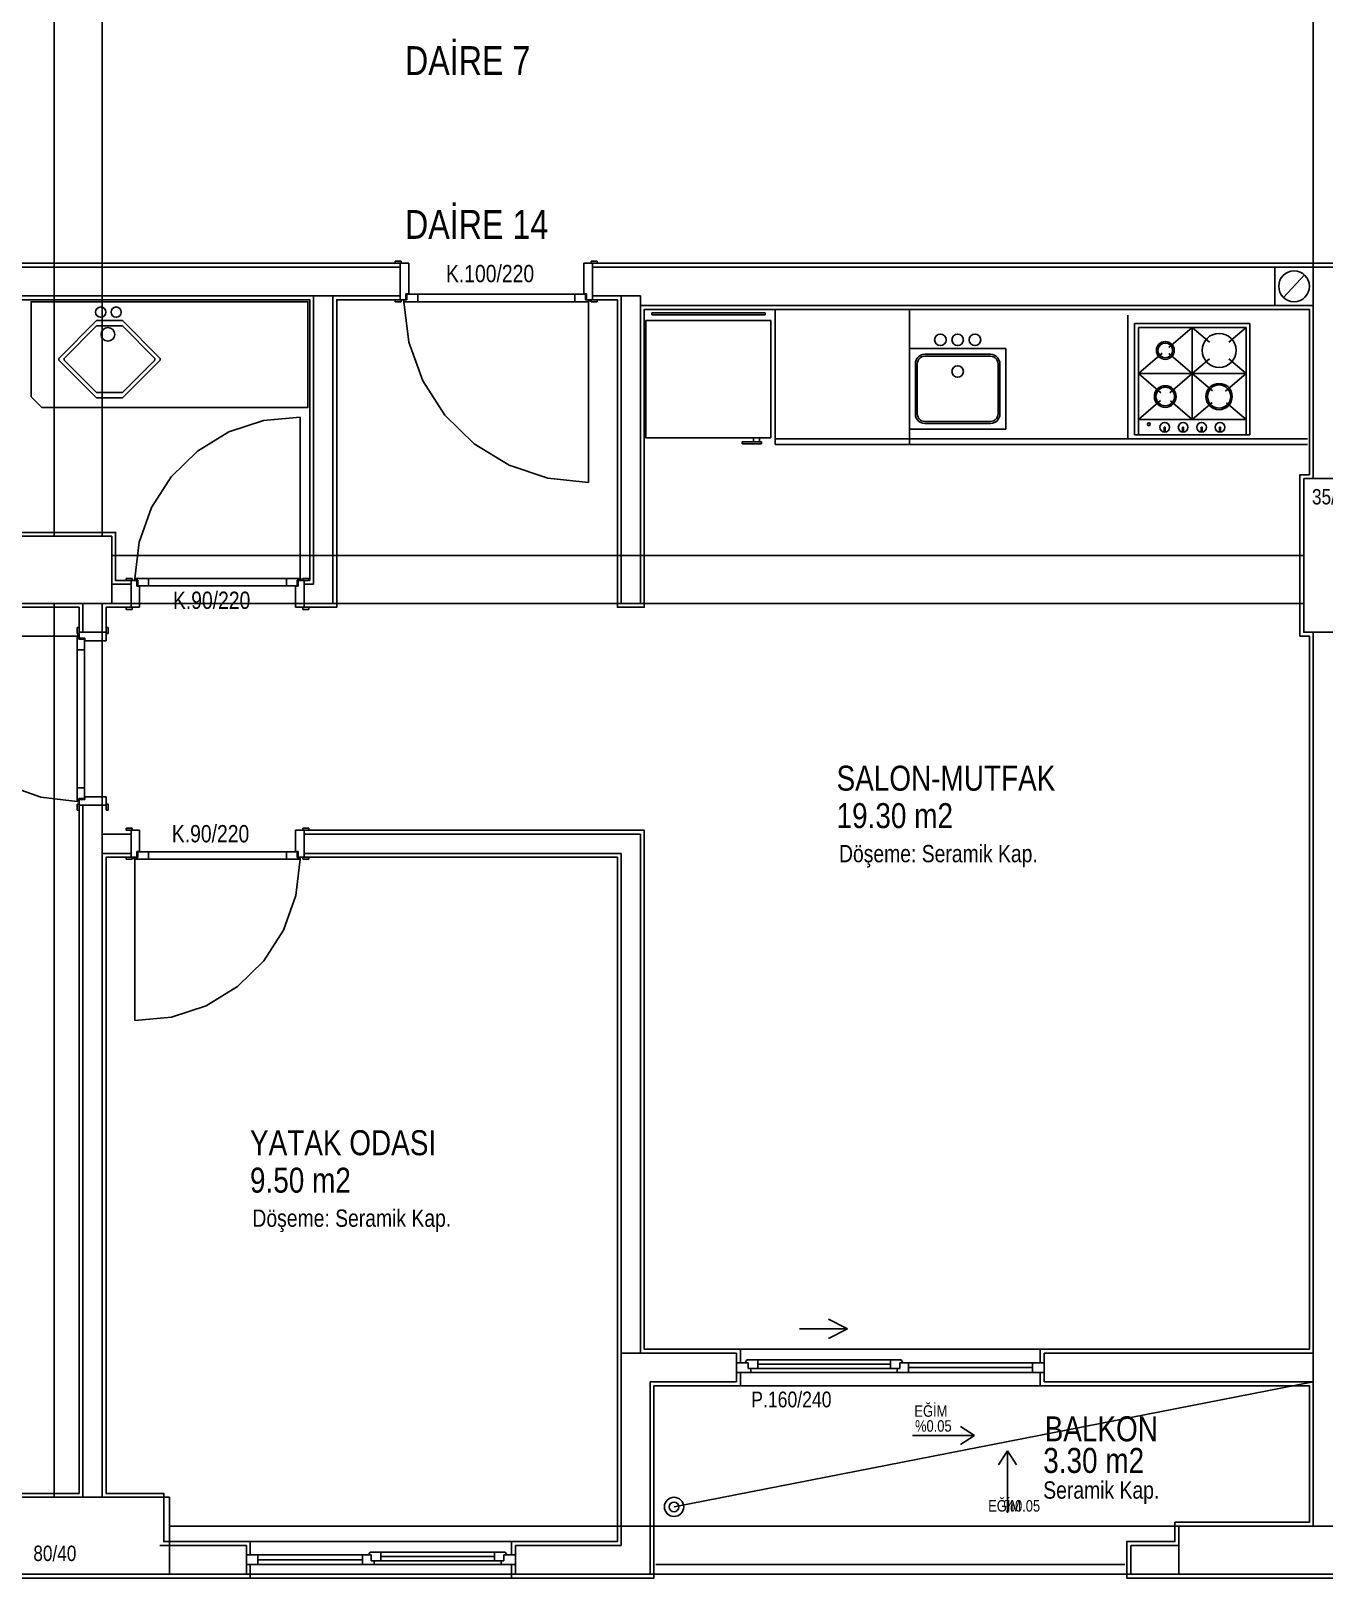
# Model space of a CAD drawing. Header units: centimetres. Extents: x 0 to 12847, y -30 to 2970.
# Drawn here: x 2262.3 to 2430.4, y 1155.7 to 1356.9 of the extents above; entities that cross this region are included whole.
import ezdxf

# ---------------------------------------------------------------- set-up
doc = ezdxf.new("R2010")
doc.units = ezdxf.units.CM
doc.layers.add('SCOTT-MIMARI', color=8, linetype='CONTINUOUS')
doc.styles.get("Standard").update_dxf_attribs({"font": 'arial.ttf', "width": 0.8})

msp = doc.modelspace()

# ---------------------------------------------------------------- linework, layer by layer
at = {"layer": 'SCOTT-MIMARI'}
for p, q in [((2309.66, 1327), (2309.66, 1326.72)), ((2310.44, 1327), (2309.66, 1327)), ((2309.66, 1326.72), (2310.44, 1326.72)), ((2311.42, 1326.72), (2310.3, 1326.72)), ((2310.3, 1321.97), (2310.3, 1326.72)), ((2310.44, 1326.72), (2310.44, 1327)), ((2311.42, 1322.72), (2311.42, 1326.72)), ((2334.17, 1326.72), (2335.3, 1326.72)), ((2334.17, 1322.72), (2334.17, 1326.72)), ((2335.16, 1326.72), (2335.16, 1327)), ((2335.16, 1327), (2335.94, 1327)), ((2335.94, 1326.72), (2335.16, 1326.72)), ((2335.3, 1321.97), (2335.3, 1326.72)), ((2335.94, 1327), (2335.94, 1326.72)), ((2311.05, 1321.97), (2311.05, 1322.72)), ((2311.05, 1322.72), (2311.42, 1322.72)), ((2334.42, 1322.68), (2311.18, 1322.68)), ((2311.18, 1322.68), (2311.18, 1321.95)), ((2312.58, 1321.72), (2312.58, 1322.68)), ((2333.01, 1321.72), (2333.01, 1322.68)), ((2334.55, 1322.72), (2334.17, 1322.72)), ((2334.42, 1322.68), (2334.42, 1321.95)), ((2334.55, 1321.97), (2334.55, 1322.72)), ((2309.67, 1321.97), (2310.44, 1321.97)), ((2309.67, 1321.72), (2309.67, 1321.97)), ((2310.44, 1321.72), (2309.67, 1321.72)), ((2310.3, 1321.97), (2311.05, 1321.97)), ((2310.44, 1321.97), (2310.44, 1321.72)), ((2310.8, 1321.97), (2310.8, 1321.72)), ((2311.18, 1321.95), (2310.8, 1321.95)), ((2310.8, 1321.72), (2334.8, 1321.72)), ((2334.42, 1321.95), (2334.8, 1321.95)), ((2335.3, 1321.97), (2334.55, 1321.97)), ((2334.8, 1321.97), (2334.8, 1321.72)), ((2334.8, 1298.22), (2334.8, 1321.72)), ((2335.92, 1321.97), (2335.16, 1321.97)), ((2335.16, 1321.97), (2335.16, 1321.72)), ((2335.16, 1321.72), (2335.92, 1321.72)), ((2335.92, 1321.72), (2335.92, 1321.97)), ((2357.77, 1320.25), (2343.02, 1320.25)), ((2343.02, 1320.25), (2343.02, 1320)), ((2343.02, 1320), (2357.77, 1320)), ((2357.77, 1320), (2357.77, 1320.25)), ((2342.27, 1304), (2342.27, 1319.25)), ((2342.27, 1319.25), (2358.52, 1319.25)), ((2358.52, 1319.25), (2358.52, 1304)), ((2405.8, 1318.88), (2405.8, 1304.38)), ((2405.8, 1318.88), (2420.8, 1318.88)), ((2406.3, 1318.38), (2420.3, 1318.38)), ((2406.3, 1318.38), (2406.3, 1304.38)), ((2410.26, 1315.77), (2413.3, 1318.38)), ((2413.3, 1318.38), (2415.55, 1316.46)), ((2413.3, 1318.38), (2413.3, 1306.38)), ((2418.06, 1316.46), (2420.3, 1318.38)), ((2420.3, 1318.38), (2420.3, 1306.38)), ((2376.55, 1305.13), (2376.55, 1315.63)), ((2376.55, 1315.63), (2389.05, 1315.63)), ((2378.55, 1314.88), (2387.05, 1314.88)), ((2378.55, 1314.63), (2387.05, 1314.63)), ((2389.05, 1305.13), (2389.05, 1315.63)), ((2409.41, 1315.04), (2406.3, 1312.38)), ((2413.3, 1312.38), (2410.25, 1315)), ((2415.55, 1314.3), (2413.3, 1312.38)), ((2420.3, 1312.38), (2418.06, 1314.3)), ((2377.3, 1307.13), (2377.3, 1313.63)), ((2377.55, 1307.13), (2377.55, 1313.63)), ((2388.05, 1307.13), (2388.05, 1313.63)), ((2388.3, 1307.13), (2388.3, 1313.63)), ((2406.3, 1312.38), (2409.23, 1309.88)), ((2406.3, 1312.38), (2420.3, 1312.38)), ((2413.3, 1312.38), (2410.38, 1309.87)), ((2413.3, 1312.38), (2415.92, 1310.14)), ((2420.3, 1312.38), (2417.65, 1310.1)), ((2409.19, 1308.85), (2406.3, 1306.38)), ((2410.46, 1308.82), (2413.3, 1306.38)), ((2415.88, 1308.59), (2413.3, 1306.38)), ((2417.75, 1308.57), (2420.3, 1306.38)), ((2297.3, 1306.71), (2297.3, 1285.72)), ((2387.05, 1306.13), (2378.55, 1306.13)), ((2387.05, 1305.88), (2378.55, 1305.88)), ((2406.3, 1306.38), (2420.3, 1306.38)), ((2420.3, 1306.38), (2420.3, 1304.38)), ((2356.27, 1304), (2356.27, 1303.5)), ((2357.02, 1304), (2357.02, 1303.5)), ((2389.05, 1305.13), (2376.55, 1305.13)), ((2405.8, 1304.38), (2420.8, 1304.38)), ((2409.79, 1305.38), (2409.66, 1305.38)), ((2409.66, 1305.38), (2409.66, 1304.76)), ((2409.79, 1304.76), (2409.79, 1305.38)), ((2412.19, 1305.38), (2412.06, 1305.38)), ((2412.06, 1305.38), (2412.06, 1304.76)), ((2412.19, 1304.76), (2412.19, 1305.38)), ((2414.59, 1305.38), (2414.45, 1305.38)), ((2414.45, 1305.38), (2414.45, 1304.76)), ((2414.59, 1304.76), (2414.59, 1305.38)), ((2416.98, 1305.38), (2416.85, 1305.38)), ((2416.85, 1305.38), (2416.85, 1304.76)), ((2416.98, 1304.76), (2416.98, 1305.38)), ((2354.77, 1303.5), (2354.77, 1303.25)), ((2357.27, 1303.5), (2354.77, 1303.5)), ((2354.77, 1303.25), (2357.27, 1303.25)), ((2357.27, 1303.25), (2357.27, 1303.5)), ((2359.05, 1303.13), (2428.3, 1303.13)), ((2275.44, 1285.71), (2274.67, 1285.71)), ((2274.67, 1285.71), (2274.67, 1285.47)), ((2274.67, 1285.47), (2275.44, 1285.47)), ((2275.3, 1285.47), (2276.05, 1285.47)), ((2275.3, 1285.47), (2275.3, 1281.97)), ((2275.44, 1285.47), (2275.44, 1285.71)), ((2275.8, 1285.72), (2297.3, 1285.72)), ((2275.8, 1285.47), (2275.8, 1285.72)), ((2276.18, 1285.48), (2275.8, 1285.48)), ((2276.05, 1285.47), (2276.05, 1284.72)), ((2276.05, 1284.72), (2276.42, 1284.72)), ((2276.18, 1284.75), (2276.18, 1285.48)), ((2296.92, 1284.75), (2276.18, 1284.75)), ((2276.42, 1284.72), (2276.42, 1281.97)), ((2277.58, 1285.72), (2277.58, 1284.75)), ((2295.51, 1285.72), (2295.51, 1284.75)), ((2297.05, 1284.72), (2296.67, 1284.72)), ((2296.67, 1284.72), (2296.67, 1281.97)), ((2296.92, 1285.48), (2297.3, 1285.48)), ((2296.92, 1284.75), (2296.92, 1285.48)), ((2297.05, 1285.47), (2297.05, 1284.72)), ((2297.8, 1285.47), (2297.05, 1285.47)), ((2297.3, 1285.47), (2297.3, 1285.72)), ((2297.66, 1285.71), (2298.42, 1285.71)), ((2297.66, 1285.47), (2297.66, 1285.71)), ((2298.42, 1285.47), (2297.66, 1285.47)), ((2297.8, 1285.47), (2297.8, 1281.97)), ((2298.42, 1285.71), (2298.42, 1285.47)), ((2274.66, 1281.68), (2274.66, 1281.97)), ((2274.66, 1281.97), (2275.44, 1281.97)), ((2276.42, 1281.97), (2275.3, 1281.97)), ((2275.44, 1281.97), (2275.44, 1281.68)), ((2296.67, 1281.97), (2297.8, 1281.97)), ((2297.66, 1281.97), (2297.66, 1281.68)), ((2298.44, 1281.97), (2297.66, 1281.97)), ((2298.44, 1281.68), (2298.44, 1281.97)), ((2275.44, 1281.68), (2274.66, 1281.68)), ((2297.66, 1281.68), (2298.44, 1281.68)), ((2247.3, 1278.22), (2268.3, 1278.22)), ((2268.3, 1278.58), (2268.3, 1279.34)), ((2268.3, 1279.34), (2268.55, 1279.34)), ((2268.55, 1278.58), (2268.3, 1278.58)), ((2268.3, 1256.72), (2268.3, 1278.22)), ((2268.55, 1278.22), (2268.3, 1278.22)), ((2268.53, 1277.84), (2268.53, 1278.22)), ((2269.26, 1277.84), (2268.53, 1277.84)), ((2268.55, 1279.34), (2268.55, 1278.58)), ((2268.55, 1278.72), (2272.05, 1278.72)), ((2268.55, 1278.72), (2268.55, 1277.97)), ((2268.55, 1277.97), (2269.3, 1277.97)), ((2269.26, 1277.84), (2269.26, 1257.1)), ((2269.3, 1277.97), (2269.3, 1277.59)), ((2272.34, 1279.35), (2272.05, 1279.35)), ((2272.05, 1279.35), (2272.05, 1278.58)), ((2272.05, 1277.59), (2272.05, 1278.72)), ((2272.05, 1278.58), (2272.34, 1278.58)), ((2272.34, 1278.58), (2272.34, 1279.35)), ((2268.3, 1276.43), (2269.26, 1276.43)), ((2269.3, 1277.59), (2272.05, 1277.59)), ((2268.3, 1258.5), (2269.26, 1258.5)), ((2268.55, 1256.72), (2268.3, 1256.72)), ((2268.3, 1256.36), (2268.3, 1255.59)), ((2268.55, 1256.36), (2268.3, 1256.36)), ((2268.3, 1255.59), (2268.55, 1255.59)), ((2269.26, 1257.1), (2268.53, 1257.1)), ((2268.53, 1257.1), (2268.53, 1256.72)), ((2268.55, 1256.22), (2268.55, 1256.97)), ((2268.55, 1256.97), (2269.3, 1256.97)), ((2268.55, 1255.59), (2268.55, 1256.36)), ((2268.55, 1256.22), (2272.05, 1256.22)), ((2269.3, 1257.34), (2272.05, 1257.34)), ((2269.3, 1256.97), (2269.3, 1257.34)), ((2272.05, 1257.34), (2272.05, 1256.22)), ((2272.05, 1256.36), (2272.34, 1256.36)), ((2272.05, 1255.58), (2272.05, 1256.36)), ((2272.34, 1255.58), (2272.05, 1255.58)), ((2272.34, 1256.36), (2272.34, 1255.58)), ((2274.66, 1253.25), (2274.66, 1252.97)), ((2275.44, 1253.25), (2274.66, 1253.25)), ((2274.66, 1252.97), (2275.44, 1252.97)), ((2276.42, 1252.97), (2275.3, 1252.97)), ((2275.3, 1249.47), (2275.3, 1252.97)), ((2275.44, 1252.97), (2275.44, 1253.25)), ((2276.42, 1250.22), (2276.42, 1252.97)), ((2296.67, 1252.97), (2297.8, 1252.97)), ((2296.67, 1250.22), (2296.67, 1252.97)), ((2297.66, 1252.97), (2297.66, 1253.25)), ((2297.66, 1253.25), (2298.44, 1253.25)), ((2298.44, 1252.97), (2297.66, 1252.97)), ((2297.8, 1249.47), (2297.8, 1252.97)), ((2298.44, 1253.25), (2298.44, 1252.97)), ((2276.05, 1250.22), (2276.42, 1250.22)), ((2276.05, 1249.47), (2276.05, 1250.22)), ((2276.18, 1250.18), (2296.92, 1250.18)), ((2276.18, 1250.18), (2276.18, 1249.45)), ((2277.58, 1249.22), (2277.58, 1250.18)), ((2295.51, 1249.22), (2295.51, 1250.18)), ((2297.05, 1250.22), (2296.67, 1250.22)), ((2296.92, 1250.18), (2296.92, 1249.45)), ((2297.05, 1249.47), (2297.05, 1250.22)), ((2274.67, 1249.47), (2275.44, 1249.47)), ((2274.67, 1249.22), (2274.67, 1249.47)), ((2275.44, 1249.22), (2274.67, 1249.22)), ((2275.3, 1249.47), (2276.05, 1249.47)), ((2275.44, 1249.47), (2275.44, 1249.22)), ((2275.8, 1249.47), (2275.8, 1249.22)), ((2276.18, 1249.45), (2275.8, 1249.45)), ((2297.3, 1249.22), (2275.8, 1249.22)), ((2275.8, 1228.22), (2275.8, 1249.22)), ((2296.92, 1249.45), (2297.3, 1249.45)), ((2297.8, 1249.47), (2297.05, 1249.47)), ((2297.3, 1249.47), (2297.3, 1249.22)), ((2298.42, 1249.47), (2297.66, 1249.47)), ((2297.66, 1249.47), (2297.66, 1249.22)), ((2297.66, 1249.22), (2298.42, 1249.22)), ((2298.42, 1249.22), (2298.42, 1249.47)), ((2354.05, 1183.72), (2355.55, 1183.72)), ((2355.39, 1184.09), (2356.8, 1184.09)), ((2355.55, 1182.97), (2355.55, 1183.72)), ((2374.05, 1184.09), (2356.8, 1184.09)), ((2356.8, 1182.97), (2356.8, 1184.09)), ((2356.8, 1183.53), (2374.05, 1183.53)), ((2375.46, 1184.09), (2374.05, 1184.09)), ((2374.05, 1182.97), (2374.05, 1184.09)), ((2375.3, 1183.72), (2376.42, 1183.72)), ((2375.3, 1182.97), (2375.3, 1183.72)), ((2391.3, 1183.72), (2376.42, 1183.72)), ((2376.42, 1182.47), (2376.42, 1183.72)), ((2391.3, 1183.72), (2392.71, 1183.72)), ((2392.55, 1182.47), (2392.55, 1183.72)), ((2394.05, 1183.72), (2392.55, 1183.72)), ((2355.92, 1182.47), (2354.05, 1182.47)), ((2355.55, 1182.97), (2356.8, 1182.97)), ((2355.92, 1182.47), (2355.92, 1182.97)), ((2374.05, 1182.97), (2356.8, 1182.97)), ((2375.3, 1182.97), (2374.05, 1182.97)), ((2374.92, 1182.97), (2374.92, 1182.47)), ((2376.8, 1182.47), (2374.92, 1182.47)), ((2376.42, 1183.09), (2392.55, 1183.09)), ((2376.8, 1182.47), (2394.05, 1182.47)), ((2306.39, 1159.09), (2307.8, 1159.09)), ((2307.8, 1159.09), (2322.55, 1159.09)), ((2307.8, 1157.97), (2307.8, 1159.09)), ((2323.96, 1159.09), (2322.55, 1159.09)), ((2322.55, 1157.97), (2322.55, 1159.09)), ((2290.3, 1158.72), (2291.8, 1158.72)), ((2305.05, 1157.47), (2290.3, 1157.47)), ((2293.05, 1158.72), (2291.64, 1158.72)), ((2291.8, 1157.47), (2291.8, 1158.72)), ((2305.42, 1158.09), (2291.8, 1158.09)), ((2293.05, 1158.72), (2305.42, 1158.72)), ((2305.05, 1157.47), (2306.92, 1157.47)), ((2306.55, 1158.72), (2305.42, 1158.72)), ((2305.42, 1157.47), (2305.42, 1158.72)), ((2306.55, 1157.97), (2306.55, 1158.72)), ((2306.55, 1157.97), (2307.8, 1157.97)), ((2306.92, 1157.97), (2306.92, 1157.47)), ((2322.55, 1158.53), (2307.8, 1158.53)), ((2307.8, 1157.97), (2322.55, 1157.97)), ((2323.8, 1157.97), (2322.55, 1157.97)), ((2323.42, 1157.47), (2323.42, 1157.97)), ((2323.42, 1157.47), (2325.3, 1157.47)), ((2325.3, 1158.72), (2323.8, 1158.72)), ((2323.8, 1157.97), (2323.8, 1158.72))]:
    msp.add_line(p, q, dxfattribs=at)
for points in [[(2265.3, 1291.22), (2265.3, 1393.72)], [(2271.55, 1291.22), (2271.55, 1393.72)], [(2429.05, 1298.72), (2429.05, 1386.22)], [(2310.3, 1326.72), (2094.05, 1326.72)], [(2310.3, 1326.22), (2094.05, 1326.22)], [(2310.3, 1322.47), (2310.3, 1326.22)], [(2335.3, 1326.72), (2526.55, 1326.72)], [(2526.55, 1326.22), (2335.3, 1326.22)], [(2335.3, 1322.47), (2335.3, 1326.22)], [(2429.05, 1321.22), (2429.05, 1326.22), (2424.05, 1326.22), (2424.05, 1321.22), (2429.05, 1321.22)], [(2427.91, 1325.19), (2425.19, 1322.25)], [(2310.3, 1322.47), (2094.05, 1322.47)], [(2299.05, 1284.97), (2299.05, 1322.47)], [(2301.55, 1282.47), (2301.55, 1322.47)], [(2341.55, 1322.47), (2335.3, 1322.47)], [(2341.55, 1322.47), (2341.55, 1282.47), (2339.05, 1282.47), (2339.05, 1322.47)], [(2429.05, 1298.72), (2429.05, 1322.47)], [(2297.8, 1285.47), (2298.55, 1285.47), (2298.55, 1321.97), (2210.8, 1321.97), (2210.8, 1285.47), (2252.3, 1285.47), (2252.3, 1291.72), (2273.3, 1291.72), (2273.3, 1285.47), (2275.3, 1285.47)], [(2298.3, 1307.97), (2263.69, 1307.97), (2262.3, 1309.36), (2262.3, 1321.72), (2298.3, 1321.72), (2298.3, 1307.97), (2298.3, 1307.97)], [(2310.3, 1321.97), (2302.05, 1321.97), (2302.05, 1281.97), (2297.8, 1281.97)], [(2334.8, 1298.22), (2329.5, 1298.75), (2324.46, 1300.46), (2319.93, 1303.24), (2316.13, 1306.96), (2313.25, 1311.43), (2311.45, 1316.44), (2310.8, 1321.72)], [(2335.03, 1321.82), (2334.88, 1321.82), (2335.03, 1321.82)], [(2393.55, 1183.72), (2393.55, 1185.47), (2428.55, 1185.47), (2428.55, 1278.22), (2427.3, 1278.22), (2427.3, 1299.22), (2428.55, 1299.22), (2428.55, 1320.72), (2342.05, 1320.72), (2342.05, 1281.97), (2338.55, 1281.97), (2338.55, 1321.97), (2335.3, 1321.97)], [(2341.55, 1321.22), (2429.05, 1321.22)], [(2359.05, 1303.13), (2359.05, 1320.72)], [(2376.55, 1303.13), (2376.55, 1320.72)], [(2404.95, 1319.97), (2404.95, 1303.88)], [(2265.93, 1314.13), (2265.93, 1314.35), (2270.83, 1319.25), (2274.18, 1319.25), (2279.08, 1314.35), (2279.08, 1314.13), (2274.18, 1309.22), (2270.83, 1309.22), (2265.93, 1314.13)], [(2266.6, 1314.13), (2266.6, 1314.35), (2270.83, 1318.58), (2274.18, 1318.58), (2278.41, 1314.35), (2278.41, 1314.13), (2274.18, 1309.89), (2270.83, 1309.89), (2266.6, 1314.13)], [(2420.8, 1318.88), (2420.8, 1304.38)], [(2378.55, 1314.88), (2378.27, 1314.85), (2378.01, 1314.76), (2377.77, 1314.61), (2377.57, 1314.41), (2377.42, 1314.17), (2377.33, 1313.91), (2377.3, 1313.63)], [(2378.55, 1314.63), (2378.33, 1314.61), (2378.11, 1314.53), (2377.92, 1314.41), (2377.77, 1314.25), (2377.65, 1314.06), (2377.57, 1313.85), (2377.55, 1313.63)], [(2388.3, 1313.63), (2388.27, 1313.91), (2388.17, 1314.17), (2388.03, 1314.41), (2387.83, 1314.61), (2387.59, 1314.76), (2387.33, 1314.85), (2387.05, 1314.88)], [(2388.05, 1313.63), (2388.02, 1313.85), (2387.95, 1314.06), (2387.83, 1314.25), (2387.67, 1314.41), (2387.48, 1314.53), (2387.27, 1314.61), (2387.05, 1314.63)], [(2275.8, 1285.72), (2276.36, 1290.45), (2277.96, 1294.94), (2280.54, 1298.96), (2283.95, 1302.29), (2288.02, 1304.77), (2292.55, 1306.27), (2297.3, 1306.71)], [(2377.3, 1307.13), (2377.33, 1306.85), (2377.42, 1306.59), (2377.57, 1306.35), (2377.77, 1306.15), (2378.01, 1306), (2378.27, 1305.91), (2378.55, 1305.88)], [(2377.55, 1307.13), (2377.57, 1306.91), (2377.65, 1306.7), (2377.77, 1306.51), (2377.92, 1306.35), (2378.11, 1306.23), (2378.33, 1306.16), (2378.55, 1306.13)], [(2387.05, 1306.13), (2387.27, 1306.16), (2387.48, 1306.23), (2387.67, 1306.35), (2387.83, 1306.51), (2387.95, 1306.7), (2388.02, 1306.91), (2388.05, 1307.13)], [(2387.05, 1305.88), (2387.33, 1305.91), (2387.59, 1306), (2387.83, 1306.15), (2388.03, 1306.35), (2388.17, 1306.59), (2388.27, 1306.85), (2388.3, 1307.13)], [(2358.52, 1304), (2342.27, 1304)], [(2359.05, 1303.88), (2428.3, 1303.88)], [(2427.8, 1298.72), (2436.55, 1298.72), (2436.55, 1278.72), (2427.8, 1278.72), (2427.8, 1298.72)], [(2252.8, 1291.22), (2272.8, 1291.22), (2272.8, 1282.47), (2252.8, 1282.47), (2252.8, 1291.22)], [(2272.8, 1288.72), (2427.8, 1288.72)], [(2272.8, 1284.97), (2275.3, 1284.97)], [(2275.3, 1284.97), (2275.3, 1282.47)], [(2297.53, 1285.61), (2297.38, 1285.61), (2297.53, 1285.61)], [(2297.8, 1284.97), (2299.05, 1284.97)], [(2297.8, 1284.97), (2297.8, 1282.47)], [(2268.55, 1278.72), (2268.55, 1281.97), (2204.55, 1281.97), (2204.55, 1160.47), (2220.8, 1160.47), (2220.8, 1158.72)], [(2265.3, 1166.22), (2265.3, 1282.47)], [(2269.05, 1282.47), (2269.05, 1278.72)], [(2271.55, 1166.22), (2271.55, 1282.47)], [(2271.55, 1282.47), (2271.55, 1278.72)], [(2275.3, 1281.97), (2272.05, 1281.97), (2272.05, 1278.72)], [(2272.8, 1282.47), (2427.8, 1282.47)], [(2272.8, 1282.47), (2275.3, 1282.47)], [(2297.8, 1282.47), (2301.55, 1282.47)], [(2268.3, 1256.72), (2263.56, 1257.27), (2259.07, 1258.88), (2255.06, 1261.46), (2251.73, 1264.87), (2249.25, 1268.94), (2247.75, 1273.47), (2247.3, 1278.22)], [(2268.4, 1278.45), (2268.4, 1278.3), (2268.4, 1278.45)], [(2271.55, 1278.72), (2269.05, 1278.72)], [(2429.05, 1162.47), (2429.05, 1278.72)], [(2429.05, 1184.97), (2429.05, 1278.72)], [(2254.8, 1158.72), (2254.8, 1160.47), (2259.8, 1160.47), (2259.8, 1166.72), (2268.55, 1166.72), (2268.55, 1256.22)], [(2269.05, 1256.22), (2269.05, 1166.22)], [(2271.55, 1256.22), (2269.05, 1256.22)], [(2271.55, 1256.22), (2271.55, 1252.47)], [(2271.55, 1256.22), (2271.55, 1252.47), (2275.3, 1252.47)], [(2271.55, 1252.47), (2275.3, 1252.47)], [(2275.3, 1252.47), (2275.3, 1249.97)], [(2297.8, 1252.97), (2342.05, 1252.97), (2342.05, 1185.47), (2354.55, 1185.47), (2354.55, 1183.72)], [(2297.8, 1252.47), (2341.55, 1252.47)], [(2297.8, 1252.47), (2297.8, 1249.97)], [(2341.55, 1184.97), (2341.55, 1252.47)], [(2271.55, 1249.97), (2271.55, 1166.22)], [(2271.55, 1249.97), (2275.3, 1249.97)], [(2297.8, 1249.97), (2339.05, 1249.97)], [(2339.05, 1184.97), (2339.05, 1249.97)], [(2275.3, 1249.47), (2272.05, 1249.47), (2272.05, 1166.72), (2279.55, 1166.72), (2279.55, 1160.47), (2290.8, 1160.47), (2290.8, 1158.72)], [(2275.57, 1249.32), (2275.72, 1249.32), (2275.57, 1249.32)], [(2297.3, 1249.22), (2296.74, 1244.48), (2295.13, 1239.99), (2292.56, 1235.98), (2289.15, 1232.64), (2285.07, 1230.16), (2280.55, 1228.66), (2275.8, 1228.22)], [(2324.8, 1158.72), (2324.8, 1160.47), (2338.55, 1160.47), (2338.55, 1249.47), (2297.8, 1249.47)], [(2368.49, 1188.14), (2365.99, 1189.39)], [(2362.24, 1188.14), (2368.49, 1188.14)], [(2368.49, 1188.14), (2365.99, 1186.89)], [(2393.55, 1185.47), (2354.55, 1185.47)], [(2354.05, 1184.97), (2339.05, 1184.97)], [(2339.05, 1184.97), (2339.05, 1159.97)], [(2354.05, 1181.22), (2354.05, 1184.97)], [(2355.39, 1184.09), (2355.17, 1183.72)], [(2375.46, 1184.09), (2375.67, 1183.72)], [(2429.05, 1184.97), (2394.05, 1184.97)], [(2394.05, 1181.22), (2394.05, 1184.97)], [(2354.55, 1182.47), (2354.55, 1180.72), (2343.3, 1180.72), (2343.3, 1155.72), (2324.8, 1155.72), (2324.8, 1157.47)], [(2354.05, 1181.22), (2342.8, 1181.22)], [(2342.8, 1181.22), (2342.8, 1156.22)], [(2429.05, 1181.22), (2345.92, 1164.97)], [(2374.92, 1182.47), (2355.92, 1182.47)], [(2468.3, 1182.47), (2468.3, 1180.72), (2433.3, 1180.72), (2433.3, 1162.97), (2449.55, 1162.97), (2449.55, 1160.47), (2455.8, 1160.47), (2455.8, 1155.72), (2404.8, 1155.72), (2404.8, 1160.47), (2411.05, 1160.47), (2411.05, 1162.97), (2428.55, 1162.97), (2428.55, 1180.72), (2393.55, 1180.72), (2393.55, 1182.47)], [(2429.05, 1181.22), (2394.05, 1181.22)], [(2429.05, 1162.47), (2429.05, 1181.22)], [(2393.55, 1180.72), (2354.55, 1180.72)], [(2385, 1174.27), (2383.15, 1175.44)], [(2376.92, 1174.27), (2385, 1174.27)], [(2385, 1174.27), (2383.15, 1173.1)], [(2389.28, 1172.28), (2388.11, 1170.43)], [(2389.28, 1164.2), (2389.28, 1172.28)], [(2389.28, 1172.28), (2390.44, 1170.43)], [(2260.3, 1166.22), (2280.3, 1166.22), (2280.3, 1156.22), (2260.3, 1156.22), (2260.3, 1166.22)], [(2280.3, 1162.47), (2411.55, 1162.47)], [(2411.55, 1162.47), (2449.05, 1162.47), (2449.05, 1156.22), (2411.55, 1156.22), (2411.55, 1162.47)], [(2290.3, 1159.97), (2279.05, 1159.97)], [(2290.3, 1159.97), (2290.3, 1156.22)], [(2290.8, 1160.47), (2324.8, 1160.47)], [(2306.39, 1159.09), (2306.17, 1158.72)], [(2323.96, 1159.09), (2324.17, 1158.72)], [(2325.3, 1159.97), (2325.3, 1156.22)], [(2339.05, 1159.97), (2325.3, 1159.97)], [(2405.3, 1156.22), (2405.3, 1159.97)], [(2411.55, 1159.97), (2405.3, 1159.97)], [(2290.8, 1157.47), (2290.8, 1155.72), (2254.8, 1155.72), (2254.8, 1157.47)], [(2306.92, 1157.47), (2323.42, 1157.47)], [(2404.55, 1157.47), (2343.55, 1157.47)], [(2290.3, 1156.22), (2279.05, 1156.22)], [(2280.3, 1156.22), (2411.55, 1156.22)], [(2290.8, 1155.72), (2324.8, 1155.72)], [(2342.8, 1156.22), (2325.3, 1156.22)], [(2404.55, 1156.22), (2343.55, 1156.22)], [(2411.55, 1156.22), (2405.3, 1156.22)]]:
    msp.add_lwpolyline(points, dxfattribs=at)
for centre, radius in [((2426.55, 1323.72), 2), ((2271.36, 1320.36), 0.668), ((2273.37, 1320.36), 0.668), ((2272.3, 1317.47), 0.891), ((2380.55, 1316.76), 0.75), ((2382.8, 1316.76), 0.75), ((2385.05, 1316.76), 0.75), ((2409.8, 1315.38), 1.16), ((2409.8, 1315.38), 0.96), ((2416.8, 1315.38), 2.21), ((2382.8, 1312.63), 0.75), ((2409.8, 1309.38), 1.41), ((2409.8, 1309.38), 1.21), ((2416.8, 1309.38), 1.71), ((2416.8, 1309.38), 1.51), ((2407.66, 1305.77), 0.188), ((2409.73, 1305.38), 0.625), ((2412.12, 1305.38), 0.625), ((2414.52, 1305.38), 0.625), ((2416.92, 1305.38), 0.625), ((2345.92, 1164.97), 1.25), ((2345.92, 1164.97), 0.625)]:
    msp.add_circle(centre, radius, dxfattribs=at)

# ---------------------------------------------------------------- texts
at = {"layer": 'SCOTT-MIMARI', "width": 0.8}
for s, height, p in [('DAİRE 7', 3.75, (2310.93, 1351.2)), ('DAİRE 14', 3.75, (2310.93, 1329.89)), ('K.100/220', 2.25, (2316.26, 1324.25)), ('35/80', 2, (2428.88, 1295.35)), ('K.90/220', 2.25, (2280.75, 1281.76)), ('SALON-MUTFAK', 3.25, (2367.05, 1258.12)), ('19.30 m2', 3.25, (2367.05, 1253.25)), ('K.90/220', 2.25, (2280.61, 1251.4)), ('Döşeme: Seramik Kap.', 2.25, (2367.37, 1248.81)), ('YATAK ODASI', 3.25, (2290.77, 1210.71)), ('9.50 m2', 3.25, (2290.77, 1205.84)), ('Döşeme: Seramik Kap.', 2.25, (2291.09, 1201.4)), ('P.160/240', 2.048, (2355.96, 1177.92)), ('EĞİM', 1.5, (2377.18, 1176.69)), ('%%%0.05', 1.5, (2377.26, 1174.75)), ('BALKON', 3.25, (2394.11, 1173.5)), ('3.30 m2', 3.25, (2393.93, 1169.39)), ('Seramik Kap.', 2.25, (2393.93, 1166.04)), ('EĞİM', 1.5, (2386.77, 1164.36)), ('%%%0.05', 1.5, (2388.77, 1164.36)), ('80/40', 2, (2262.6, 1157.93))]:
    msp.add_text(s, height=height, dxfattribs=at).set_placement(p)

doc.saveas('drawing.dxf')
